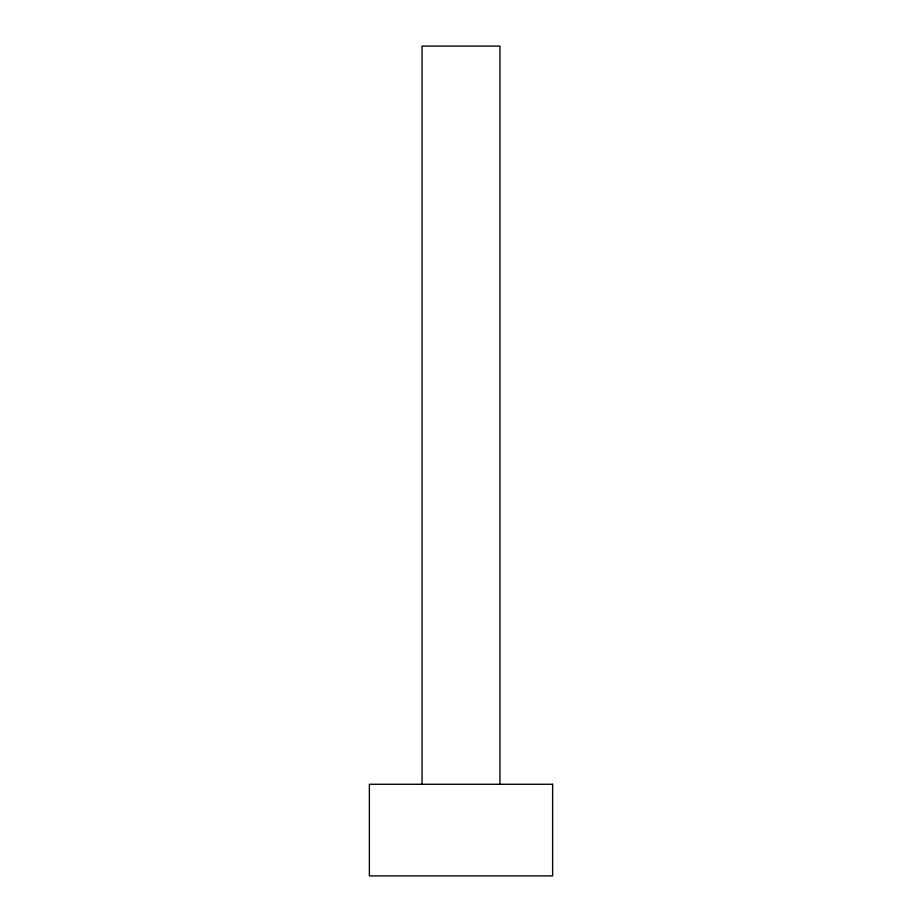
<?xml version="1.0" encoding="UTF-8"?>
<svg xmlns="http://www.w3.org/2000/svg" width="922" height="922" viewBox="0 0 922 922"><rect width="100%" height="100%" fill="white"/><g stroke="black" fill="none" stroke-linecap="round" stroke-linejoin="round"><path stroke-width="1.38" d="M499.943 784.276L499.943 46.1L422.057 46.1L422.057 784.276M552.624 784.276L369.376 784.276L369.376 875.9L552.624 875.9L552.624 784.276"/></g></svg>
